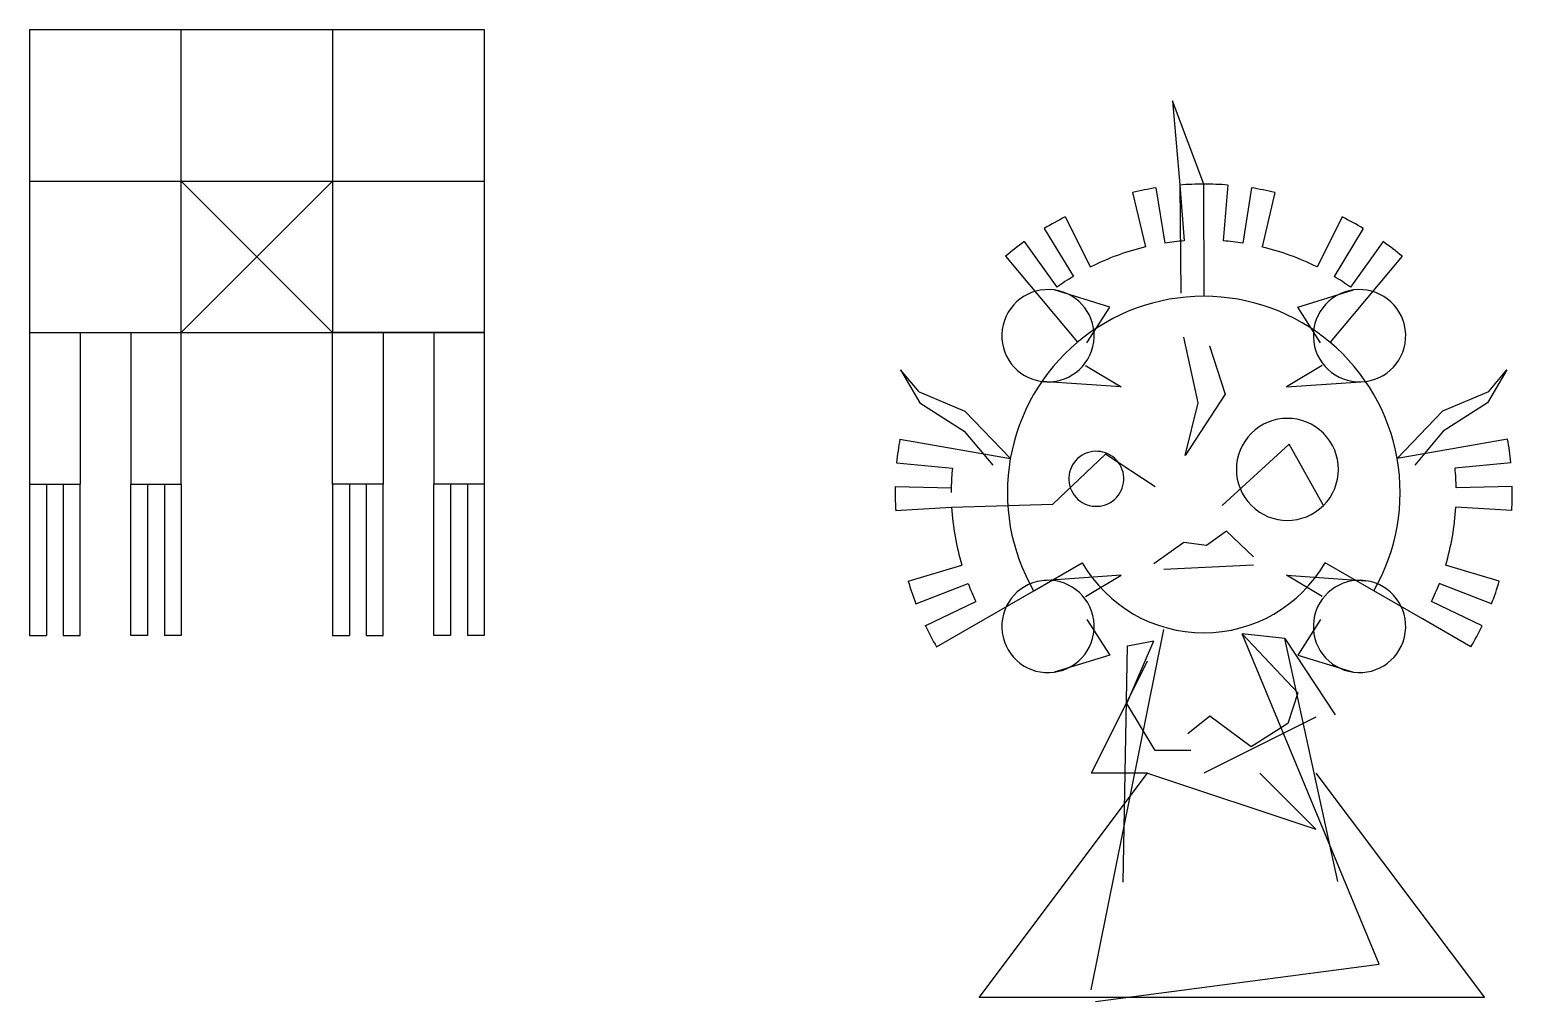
# Model space of a CAD drawing. Header units: inches. Extents: x -8.2 to 2.2, y -3.6 to 3.2.
import ezdxf

# ---------------------------------------------------------------- set-up
doc = ezdxf.new("R2010")
doc.units = ezdxf.units.IN
doc.layers.get('0').update_dxf_attribs({"linetype": 'CONTINUOUS'})
doc.layers.add('1', color=7, linetype='CONTINUOUS')
doc.layers.add('3', color=7, linetype='CONTINUOUS')

msp = doc.modelspace()

# ---------------------------------------------------------------- linework, layer by layer
at = {"color": 0, "linetype": 'CONTINUOUS'}
for p, q in [((-8.238, 3.249), (-5.049, 3.249)), ((-8.238, 3.249), (-8.238, 2.186)), ((-8.238, 3.249), (-8.238, 2.186)), ((-7.175, 2.186), (-7.175, 3.249)), ((-6.112, 3.249), (-6.112, 2.186)), ((-5.049, 3.249), (-5.049, 2.186)), ((-0.22, 2.75), (-0.168, 2.159)), ((0, 2.165), (-0.22, 2.75)), ((-8.238, 2.186), (-7.175, 2.186)), ((-8.238, 2.186), (-8.238, 1.123)), ((-7.175, 1.123), (-7.175, 2.186)), ((-7.175, 2.186), (-6.112, 2.186)), ((-6.112, 2.186), (-5.049, 2.186)), ((-6.112, 2.186), (-6.112, 1.123)), ((-5.049, 2.186), (-5.049, 1.123)), ((-0.168, 2.159), (-0.16, 1.4)), ((0.002, 1.378), (0, 2.165)), ((-0.66, 1.302), (-1.05, 1.422)), ((0.66, 1.302), (1.05, 1.422)), ((-0.82, 1.052), (-0.66, 1.302)), ((0.82, 1.052), (0.66, 1.302)), ((-8.238, 1.123), (-7.175, 1.123)), ((-8.238, 1.123), (-8.238, 0.06)), ((-7.884, 1.123), (-7.884, 0.06)), ((-7.529, 1.123), (-7.529, 0.06)), ((-7.175, 0.06), (-7.175, 1.123)), ((-6.112, 1.123), (-5.049, 1.123)), ((-5.049, 1.123), (-6.112, 1.123)), ((-6.112, 0.06), (-6.112, 1.123)), ((-5.758, 1.123), (-5.758, 0.06)), ((-5.403, 1.123), (-5.403, 0.06)), ((-5.049, 1.123), (-5.049, 0.06)), ((-0.04, 0.63), (-0.14, 1.09)), ((0.04, 1.03), (0.15, 0.69)), ((-2.127, 0.861), (-1.992, 0.63)), ((-1.997, 0.708), (-2.127, 0.861)), ((-0.83, 0.892), (-0.58, 0.742)), ((0.83, 0.892), (0.58, 0.742)), ((2.127, 0.861), (1.992, 0.63)), ((1.997, 0.708), (2.127, 0.861)), ((-0.58, 0.742), (-1.137, 0.78)), ((0.58, 0.742), (1.137, 0.78)), ((-1.997, 0.708), (-1.676, 0.572)), ((-1.992, 0.63), (-1.68, 0.431)), ((0.15, 0.69), (-0.13, 0.26)), ((-0.13, 0.26), (-0.04, 0.63)), ((1.997, 0.708), (1.676, 0.572)), ((1.992, 0.63), (1.68, 0.431)), ((-1.676, 0.572), (-1.357, 0.239)), ((1.676, 0.572), (1.357, 0.239)), ((-1.68, 0.431), (-1.481, 0.192)), ((1.68, 0.431), (1.481, 0.192)), ((-8.238, 0.06), (-7.884, 0.06)), ((-8.238, 0.06), (-8.238, -1.003)), ((-8.12, 0.06), (-8.12, -1.003)), ((-8.002, 0.06), (-8.002, -1.003)), ((-7.884, -1.003), (-7.884, 0.06)), ((-7.529, 0.06), (-7.175, 0.06)), ((-7.529, -1.003), (-7.529, 0.06)), ((-7.411, 0.06), (-7.411, -1.003)), ((-7.293, 0.06), (-7.293, -1.003)), ((-7.175, 0.06), (-7.175, -1.003)), ((-5.758, 0.06), (-6.112, 0.06)), ((-6.112, 0.06), (-6.112, -1.003)), ((-5.994, 0.06), (-5.994, -1.003)), ((-5.876, 0.06), (-5.876, -1.003)), ((-5.758, -1.003), (-5.758, 0.06)), ((-5.049, 0.06), (-5.403, 0.06)), ((-5.403, -1.003), (-5.403, 0.06)), ((-5.285, 0.06), (-5.285, -1.003)), ((-5.167, 0.06), (-5.167, -1.003)), ((-5.049, 0.06), (-5.049, -1.003)), ((0.16, -0.27), (0.02, -0.37)), ((0.35, -0.45), (0.16, -0.27)), ((-0.14, -0.35), (-0.35, -0.5)), ((0.02, -0.37), (-0.14, -0.35)), ((0.35, -0.51), (-0.28, -0.54)), ((-0.58, -0.58), (-1.137, -0.618)), ((-0.83, -0.73), (-0.58, -0.58)), ((0.58, -0.58), (1.137, -0.618)), ((0.83, -0.73), (0.58, -0.58)), ((-0.82, -0.89), (-0.66, -1.14)), ((0.82, -0.89), (0.66, -1.14)), ((-8.238, -1.003), (-8.12, -1.003)), ((-8.002, -1.003), (-7.884, -1.003)), ((-7.411, -1.003), (-7.529, -1.003)), ((-7.175, -1.003), (-7.293, -1.003)), ((-6.112, -1.003), (-5.994, -1.003)), ((-5.876, -1.003), (-5.758, -1.003)), ((-5.285, -1.003), (-5.403, -1.003)), ((-5.049, -1.003), (-5.167, -1.003)), ((-0.54, -1.48), (-0.35, -1.04)), ((-0.534, -1.074), (-0.35, -1.04)), ((0.27, -0.99), (0.661, -1.404)), ((0.569, -1.023), (0.27, -0.99)), ((0.94, -2.73), (0.569, -1.023)), ((0.569, -1.023), (0.921, -1.559)), ((-0.66, -1.14), (-1.05, -1.26)), ((-0.565, -2.733), (-0.534, -1.074)), ((0.66, -1.14), (1.05, -1.26)), ((-0.787, -1.969), (-0.394, -1.181)), ((0.661, -1.404), (0.589, -1.62)), ((-0.34, -1.81), (-0.54, -1.48)), ((0.043, -1.569), (-0.111, -1.692)), ((0.787, -1.575), (0, -1.969)), ((0.332, -1.785), (0.043, -1.569)), ((0.589, -1.62), (0.332, -1.785)), ((-0.09, -1.81), (-0.34, -1.81)), ((-1.575, -3.543), (-0.394, -1.969)), ((-0.394, -1.969), (-0.787, -1.969)), ((-0.394, -1.969), (0.787, -2.362)), ((0.787, -2.362), (0.394, -1.969)), ((0.787, -1.969), (1.969, -3.543)), ((1.969, -3.543), (-1.575, -3.543))]:
    msp.add_line(p, q, dxfattribs=at)
for centre, radius, start, end in [((0, 0), 1.772, 103.3333, 116.6667), ((0, 0), 1.772, 63.3333, 76.6667), ((-1.093, 1.101), 0.324, 82.3109, 262.3109), ((-1.093, 1.101), 0.324, 262.3109, 82.3109), ((0, 0), 1.378, 90.0975, 130.0975), ((0, 0), 1.378, 49.9025, 89.9025), ((1.093, 1.101), 0.324, 97.6891, 277.6891), ((1.093, 1.101), 0.324, 277.6891, 97.6891), ((0.587, 0.163), 0.358, 315.0354, 135.0354), ((0.587, 0.163), 0.358, 135.0354, 315.0354), ((0, 0), 1.378, 170, 210), ((-0.754, 0.097), 0.193, 120.9638, 300.9638), ((-0.754, 0.097), 0.193, 300.9638, 120.9638), ((0, 0), 1.378, 330, 10), ((0, 0), 1.772, 183.3333, 196.6667), ((0, 0), 1.772, 343.3333, 356.6667), ((-1.093, -0.939), 0.324, 97.6891, 277.6891), ((-1.093, -0.939), 0.324, 277.6891, 97.6891), ((1.093, -0.939), 0.324, 82.3109, 262.3109), ((1.093, -0.939), 0.324, 262.3109, 82.3109)]:
    msp.add_arc(centre, radius, start, end, dxfattribs=at)
at = {"layer": '1', "color": 1, "linetype": 'CONTINUOUS'}
for p, q in [((-7.175, 1.123), (-6.112, 2.186)), ((-7.175, 2.186), (-6.112, 1.123)), ((-0.499, 2.107), (-0.409, 1.724)), ((-0.335, 2.139), (-0.274, 1.75)), ((-0.168, 2.159), (-0.137, 1.766)), ((0.168, 2.159), (0.137, 1.766)), ((0.335, 2.139), (0.274, 1.75)), ((0.499, 2.107), (0.409, 1.724)), ((-0.972, 1.935), (-0.795, 1.583)), ((0.972, 1.935), (0.795, 1.583)), ((-1.119, 1.854), (-0.915, 1.517)), ((1.119, 1.854), (0.915, 1.517)), ((-1.259, 1.762), (-1.03, 1.441)), ((1.259, 1.762), (1.03, 1.441)), ((-1.392, 1.659), (-1.139, 1.357)), ((1.392, 1.659), (1.139, 1.357)), ((-1.139, 1.357), (-0.886, 1.056)), ((1.139, 1.357), (0.886, 1.056)), ((-7.175, 1.123), (-6.112, 1.123)), ((-2.132, 0.376), (-1.745, 0.308)), ((2.132, 0.376), (1.745, 0.308)), ((-2.155, 0.21), (-1.763, 0.172)), ((-1.745, 0.308), (-1.357, 0.239)), ((1.745, 0.308), (1.357, 0.239)), ((2.155, 0.21), (1.763, 0.172)), ((-2.165, 0.042), (-1.771, 0.034)), ((2.165, 0.042), (1.771, 0.034)), ((-2.162, -0.126), (-1.769, -0.103)), ((-1.769, -0.103), (-1.06, -0.08)), ((2.162, -0.126), (1.769, -0.103)), ((-2.074, -0.621), (-1.697, -0.508)), ((-1.193, -0.689), (-0.852, -0.492)), ((1.193, -0.689), (0.852, -0.492)), ((2.074, -0.621), (1.697, -0.508)), ((-2.02, -0.78), (-1.653, -0.638)), ((-1.534, -0.886), (-1.193, -0.689)), ((1.534, -0.886), (1.193, -0.689)), ((2.02, -0.78), (1.653, -0.638)), ((-1.954, -0.934), (-1.598, -0.764)), ((1.954, -0.934), (1.598, -0.764)), ((-1.875, -1.083), (-1.534, -0.886)), ((1.875, -1.083), (1.534, -0.886))]:
    msp.add_line(p, q, dxfattribs=at)
for radius, start, end in [(2.165, 98.8889, 103.3333), (2.165, 90, 94.4444), (2.165, 85.5556, 90), (2.165, 76.6667, 81.1111), (2.165, 116.6667, 121.1111), (2.165, 58.8889, 63.3333), (2.165, 125.5556, 130), (1.772, 94.4444, 98.8889), (1.772, 81.1111, 85.5556), (2.165, 50, 54.4444), (1.772, 121.1111, 125.5556), (1.772, 54.4444, 58.8889), (1.378, 130, 170), (1.378, 10, 50), (2.165, 170, 174.4444), (2.165, 5.5556, 10), (1.772, 174.4444, 178.8889), (1.772, 1.1111, 5.5556), (2.165, 178.8889, 180), (1.772, 178.8889, 180), (2.165, 356.6667, 1.1111), (2.165, 180, 183.3333), (0.984, 210, 330), (2.165, 196.6667, 201.1111), (2.165, 338.8889, 343.3333), (1.772, 201.1111, 205.5556), (1.772, 334.4444, 338.8889), (2.165, 205.5556, 210), (2.165, 330, 334.4444)]:
    msp.add_arc((0, 0), radius, start, end, dxfattribs=at)
at = {"layer": '3', "color": 3, "linetype": 'CONTINUOUS'}
for p, q in [((0.6, 0.34), (0.13, -0.09)), ((0.84, -0.09), (0.6, 0.34)), ((-0.69, 0.27), (-1.06, -0.08)), ((-0.34, 0.04), (-0.69, 0.27)), ((-0.79, -3.49), (-0.28, -0.96)), ((1.23, -3.31), (0.27, -0.99)), ((-0.76, -3.57), (1.23, -3.31))]:
    msp.add_line(p, q, dxfattribs=at)

doc.saveas('drawing.dxf')
